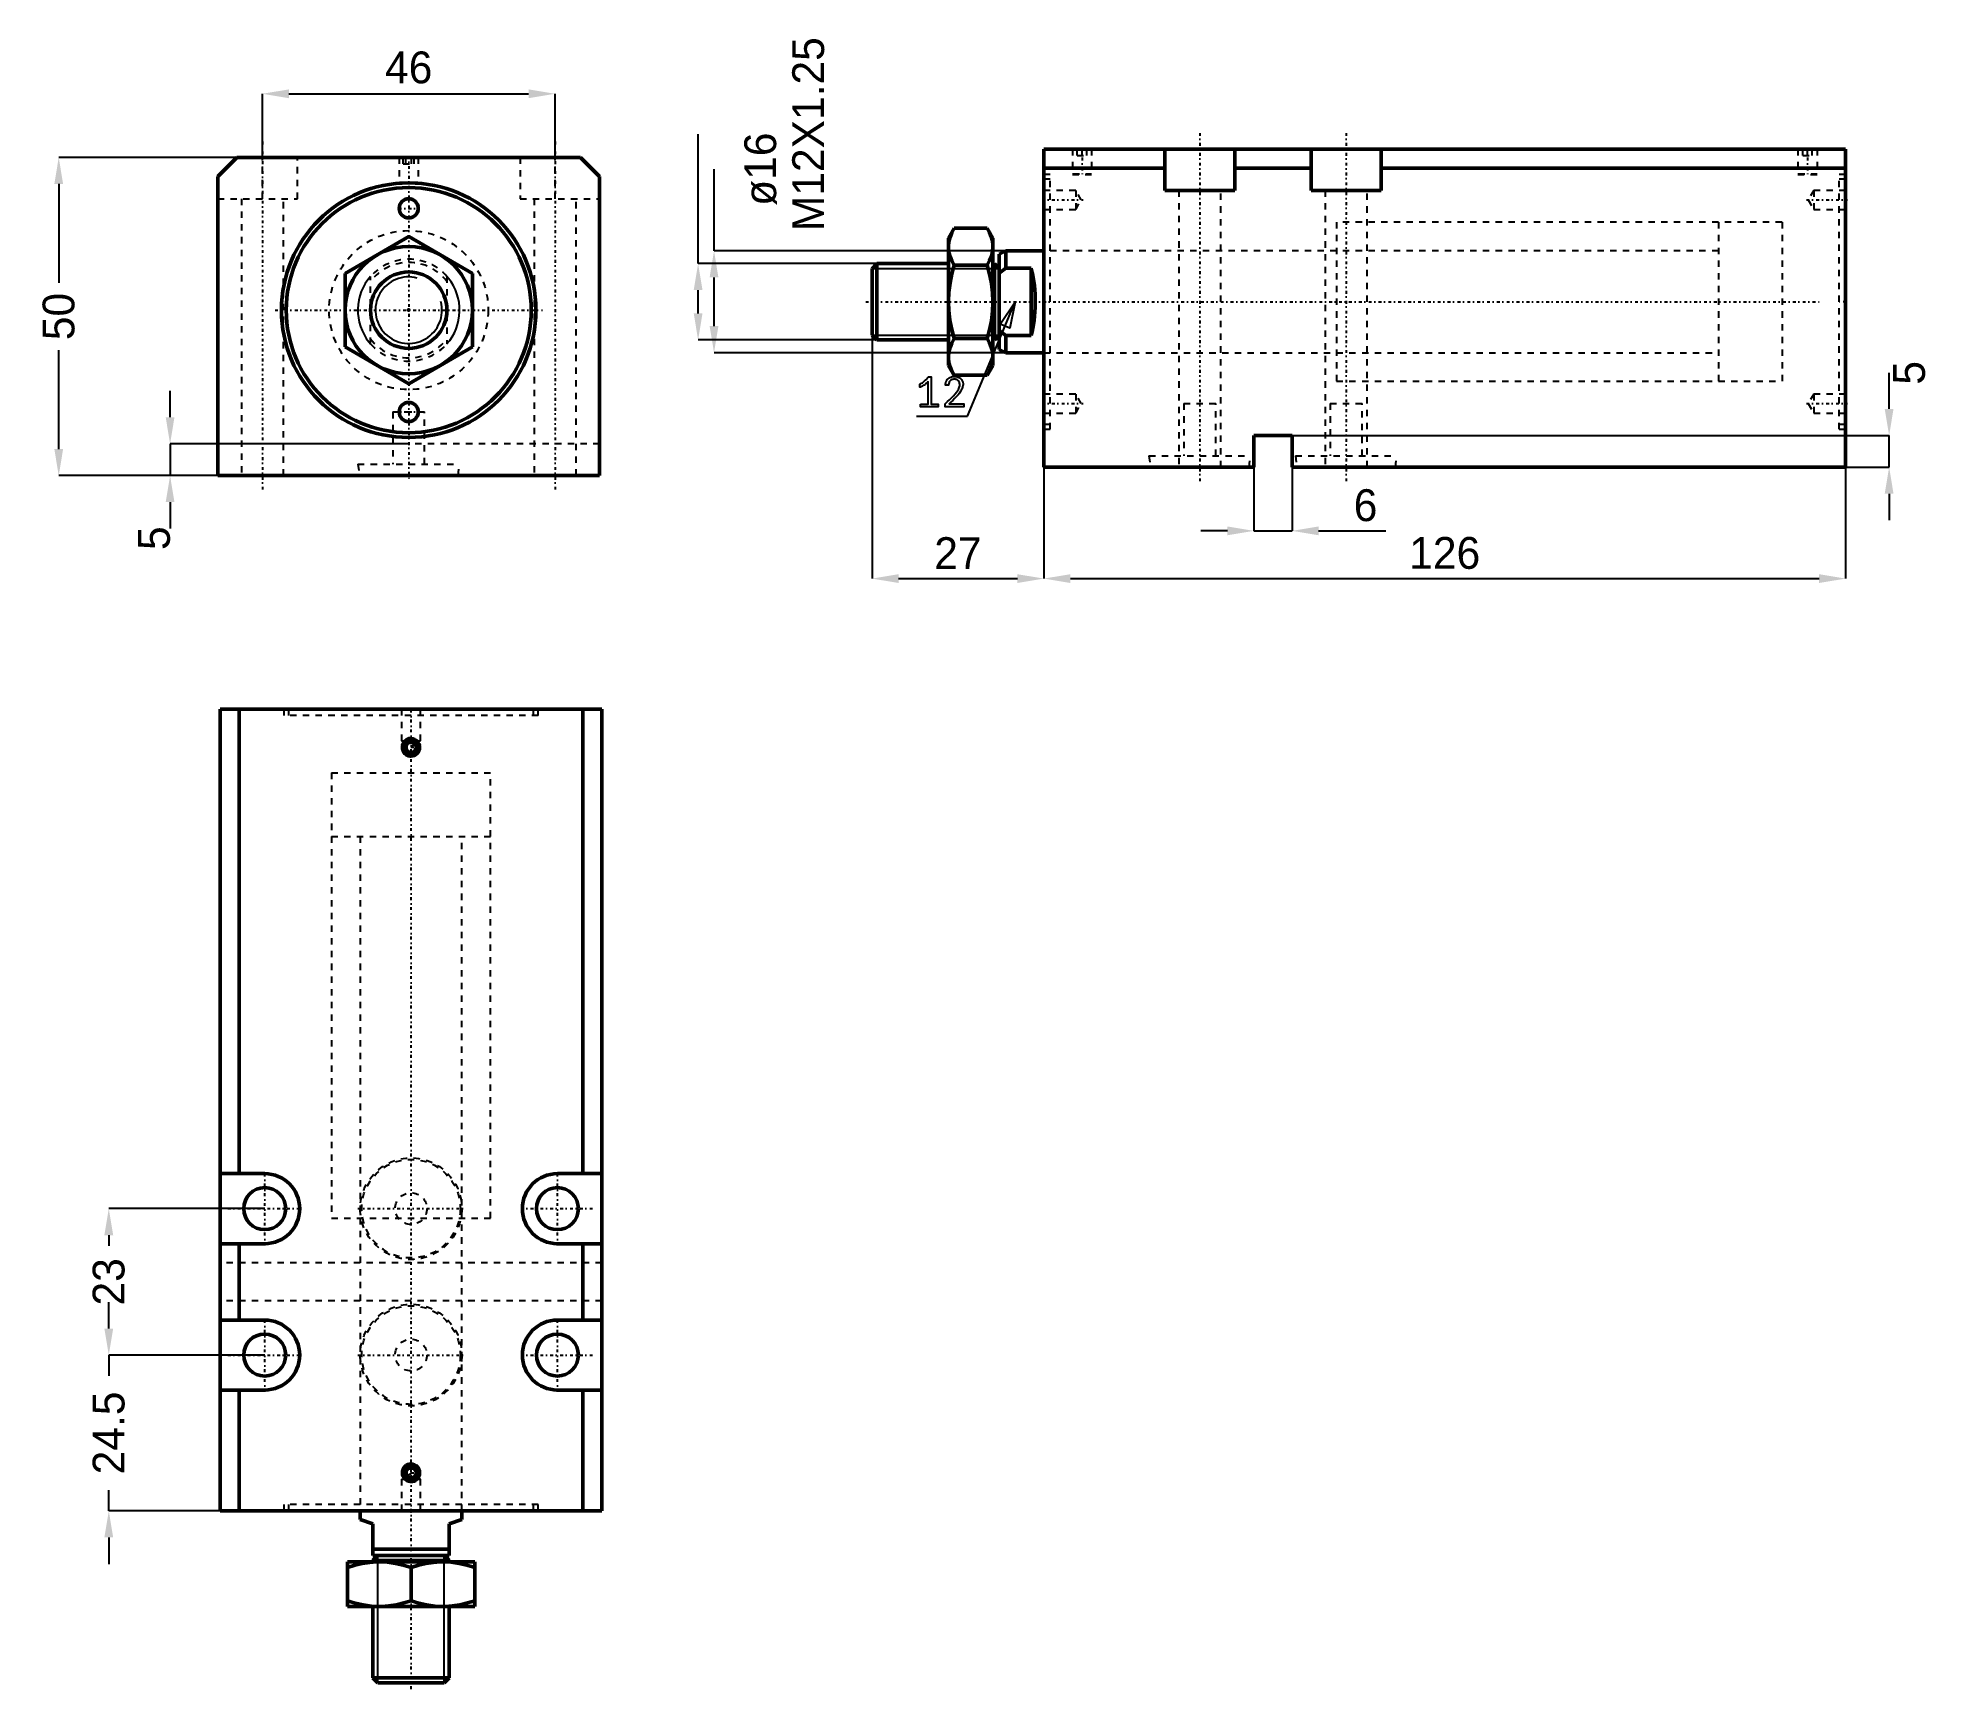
# Model space of a CAD drawing. Header units: millimetres. Extents: x -58 to 239, y -217 to 43.
import ezdxf

# ---------------------------------------------------------------- set-up
doc = ezdxf.new("R2010")
doc.units = ezdxf.units.MM
doc.linetypes.add('Center', pattern=[1.5, 0.45, -0.5, 0.05, -0.5])
doc.linetypes.add('Dashed', pattern=[2, 1, -1])
for name, color, linetype, lineweight in [('2d ConnectionPoints', 7, 'Continuous', 50), ('AM_0', 7, 'Continuous', 50), ('AM_5', 3, 'Continuous', 25), ('AM_7', 7, 'Center', 25), ('AM_9', 6, 'Dashed', 25)]:
    doc.layers.add(name, color=color, linetype=linetype, lineweight=lineweight)
doc.dimstyles.new('ISO-25', dxfattribs={"dimtxt": 2.5, "dimasz": 2.5, "dimexe": 1.25, "dimexo": 0.625, "dimtad": 1, "dimtxsty": 'Standard', "dimcen": 2.5, "dimadec": 0, "dimazin": 0, "dimtfac": 1, "dimtmove": 0, "dimatfit": 3, "dimfxl": 0, "dimarcsym": 0})

# ---------------------------------------------------------------- blocks, each defined once
blk = doc.blocks.new('1_JECX_MF_EXLA_25_60_0_rod__0_in_JECX_MF_160_EXLA_25_60_0__0')
at = {"layer": 'AM_0'}
for p, q in [((-10, 5.77), (0, 11.55)), ((0, 11.55), (10, 5.77)), ((-10, -5.77), (-10, 5.77)), ((10, 5.77), (10, -5.77)), ((0, -11.55), (-10, -5.77)), ((10, -5.77), (0, -11.55))]:
    blk.add_line(p, q, dxfattribs=at)
for radius in [10, 6]:
    blk.add_circle((0, 0), radius, dxfattribs=at)
at = {"layer": 'AM_5'}
blk.add_arc((0, 0), 5.23, 75, 15, dxfattribs=at)
at = {"layer": 'AM_9'}
for p, q in [((-6, -5.29), (-6, 5.29)), ((6, 5.29), (6, -5.29))]:
    blk.add_line(p, q, dxfattribs=at)
for points in [[(-6, 5.29), (-6.44, 4.75), (-6.83, 4.17), (-7.17, 3.56), (-7.45, 2.92), (-7.67, 2.26), (-7.84, 1.58), (-7.95, 0.89), (-8, 0.2), (-7.98, -0.5), (-7.91, -1.19), (-7.78, -1.88), (-7.58, -2.55), (-7.33, -3.2), (-7.02, -3.83), (-6.66, -4.43), (-6.25, -4.99), (-6, -5.29)], [(6, -5.29), (6.44, -4.75), (6.83, -4.17), (7.17, -3.56), (7.45, -2.92), (7.67, -2.26), (7.84, -1.58), (7.95, -0.89), (8, -0.2), (7.98, 0.5), (7.91, 1.19), (7.78, 1.88), (7.58, 2.55), (7.33, 3.2), (7.02, 3.83), (6.66, 4.43), (6.25, 4.99), (6, 5.29)]]:
    blk.add_lwpolyline(points, dxfattribs=at)
for radius, start, end in [(8, 41.4096, 138.5904), (7.5, 36.8699, 143.1301), (7.5, 216.8699, 323.1301), (8, 221.4096, 318.5904)]:
    blk.add_arc((0, 0), radius, start, end, dxfattribs=at)
blk = doc.blocks.new('2_JECX_MF_EXLA_25_60_0_body__0_in_JECX_MF_160_EXLA_25_60_0__0')
at = {"layer": 'AM_0'}
for p, q in [((-27, 24), (-30, 21)), ((27, 24), (-27, 24)), ((30, 21), (27, 24)), ((-30, 21), (-30, -26)), ((30, -26), (30, 21)), ((-30, -26), (30, -26))]:
    blk.add_line(p, q, dxfattribs=at)
for centre, radius in [((0, 0), 20), ((0, 0), 19.25), ((0, 16), 1.5), ((0, -16), 1.5)]:
    blk.add_circle(centre, radius, dxfattribs=at)
at = {"layer": 'AM_5', "linetype": 'Dashed'}
for p, q in [((-1.5, 24), (-1.5, 20)), ((1.5, 24), (1.5, 20))]:
    blk.add_line(p, q, dxfattribs=at)
at = {"layer": 'AM_7'}
for p, q in [((-23, 26.5), (-23, -28.5)), ((0, 24.2), (0, -26.5)), ((23, 26.5), (23, -28.5)), ((-1.58, 16), (1.57, 16)), ((-21, 0), (21, 0)), ((-1.58, -16), (1.57, -16))]:
    blk.add_line(p, q, dxfattribs=at)
at = {"layer": 'AM_9'}
for p, q in [((-23, 17.5), (-23, 24)), ((-17.5, 17.5), (-17.5, 24)), ((-1.5, 24), (-1.35, 23.85)), ((-1.2, 24), (-1.35, 23.85)), ((1.35, 23.85), (-1.35, 23.85)), ((-0.87, 23), (-0.87, 24)), ((-0.43, 23), (-0.43, 24)), ((0.43, 23), (0.43, 24)), ((0.87, 23), (0.87, 24)), ((1.35, 23.85), (1.2, 24)), ((1.35, 23.85), (1.5, 24)), ((17.5, 24), (17.5, 17.5)), ((23, 17.5), (23, 24)), ((-0.87, 23), (0.87, 23)), ((-1.4, 20.1), (-1.5, 20)), ((-1.5, 20), (1.5, 20)), ((-1.4, 20.1), (-1.4, 20)), ((-1.4, 20.1), (1.4, 20.1)), ((1.4, 20), (1.4, 20.1)), ((1.5, 20), (1.4, 20.1)), ((-30, 17.5), (-17.5, 17.5)), ((-26.3, 17.5), (-26.3, -26)), ((-19.7, -26), (-19.7, 17.5)), ((17.5, 17.5), (30, 17.5)), ((19.7, 17.5), (19.7, -26)), ((26.3, -26), (26.3, 17.5)), ((-2.5, -16), (2.5, -16)), ((-2.5, -16), (-2.5, -24.2)), ((2.5, -24.2), (2.5, -16)), ((30, -21), (-30, -21)), ((-7.98, -24.2), (7.98, -24.2)), ((-7.98, -24.2), (-7.75, -26)), ((7.75, -26), (7.98, -24.2))]:
    blk.add_line(p, q, dxfattribs=at)
blk.add_circle((0, 0), 12.5, dxfattribs=at)
blk = doc.blocks.new('*D3')
at = {"layer": 'AM_5', "color": 0, "lineweight": -2}
for p, q in [((-23, 24), (-23, 34)), ((-18.83, 34), (18.83, 34)), ((23, 24), (23, 34))]:
    blk.add_line(p, q, dxfattribs=at)
at = {"layer": 'AM_5', "color": 0}
for points in [[(-18.83, 34.69), (-18.83, 33.31), (-23, 34)], [(18.83, 33.31), (18.83, 34.69), (23, 34)]]:
    blk.add_solid(points, dxfattribs=at)
at = {"layer": 'Defpoints', "color": 0}
for p in [(23, 34), (-23, 24), (23, 24)]:
    blk.add_point(p, dxfattribs=at)
at = {"layer": 'AM_5', "color": 0, "insert": (0, 38.11), "char_height": 5, "attachment_point": 5}
blk.add_mtext('46', dxfattribs=at)
blk = doc.blocks.new('*D4')
at = {"layer": 'AM_5', "color": 0, "lineweight": -2}
for p, q in [((-27, 24), (-55, 24)), ((-55, 19.83), (-55, 4.31)), ((-55, -21.83), (-55, -6.31)), ((-30, -26), (-55, -26))]:
    blk.add_line(p, q, dxfattribs=at)
at = {"layer": 'AM_5', "color": 0}
for points in [[(-54.31, 19.83), (-55.69, 19.83), (-55, 24)], [(-55.69, -21.83), (-54.31, -21.83), (-55, -26)]]:
    blk.add_solid(points, dxfattribs=at)
at = {"layer": 'Defpoints', "color": 0}
for p in [(-27, 24), (-55, -26), (-30, -26)]:
    blk.add_point(p, dxfattribs=at)
at = {"layer": 'AM_5', "color": 0, "insert": (-55, -1), "char_height": 5, "attachment_point": 5, "rotation": 90}
blk.add_mtext('50', dxfattribs=at)
blk = doc.blocks.new('*D5')
at = {"layer": 'AM_5', "color": 0, "lineweight": -2}
for p, q in [((-37.5, -16.83), (-37.5, -12.67)), ((0, -21), (-37.5, -21)), ((-37.5, -21), (-37.5, -26)), ((-30, -26), (-37.5, -26)), ((-37.5, -30.17), (-37.5, -34.33))]:
    blk.add_line(p, q, dxfattribs=at)
at = {"layer": 'AM_5', "color": 0}
for points in [[(-38.19, -16.83), (-36.81, -16.83), (-37.5, -21)], [(-36.81, -30.17), (-38.19, -30.17), (-37.5, -26)]]:
    blk.add_solid(points, dxfattribs=at)
at = {"layer": 'Defpoints', "color": 0}
for p in [(0, -21), (-37.5, -26), (-30, -26)]:
    blk.add_point(p, dxfattribs=at)
at = {"layer": 'AM_5', "color": 0, "insert": (-40, -35.83), "char_height": 5, "attachment_point": 5, "rotation": 90}
blk.add_mtext('5', dxfattribs=at)
blk = doc.blocks.new('1_JECX_MF_EXLA_25_60_0_rod__0_in_JECX_MF_160_EXLA_25_60_0__4')
at = {"layer": 'AM_0'}
for p, q in [((-8, 0), (-8, -1.35)), ((8, -1.35), (8, 0)), ((-6, -2), (-8, -1.35)), ((-6, -7), (-6, -2)), ((8, -1.35), (6, -2)), ((6, -2), (6, -7)), ((10, -8), (-10, -8)), ((-10, -15), (-10, -8)), ((-6, -6), (6, -6)), ((-5.23, -7), (-6, -7.77)), ((-6, -7), (6, -7)), ((-6, -7.77), (6, -7.77)), ((-6, -7.77), (-6, -8)), ((0, -14.11), (0, -8.89)), ((6, -7.77), (5.23, -7)), ((6, -8), (6, -7.77)), ((10, -8), (10, -15)), ((10, -15), (-10, -15)), ((-6, -15), (-6, -26.23)), ((6, -26.23), (6, -15)), ((-6, -26.23), (-5.23, -27)), ((-6, -26.23), (6, -26.23)), ((5.23, -27), (6, -26.23)), ((-5.23, -27), (5.23, -27))]:
    blk.add_line(p, q, dxfattribs=at)
for points in [[(-5, -8), (-5.36, -8), (-6.52, -8.09), (-7.68, -8.27), (-8.85, -8.54), (-10, -8.89)], [(0, -8.89), (-1.22, -8.53), (-2.45, -8.25), (-3.72, -8.06), (-5, -8)], [(5, -8), (4.64, -8), (3.48, -8.09), (2.32, -8.27), (1.15, -8.54), (0, -8.89)], [(10, -8.89), (8.78, -8.53), (7.55, -8.25), (6.28, -8.06), (5, -8)], [(-10, -14.11), (-8.78, -14.47), (-7.55, -14.75), (-6.28, -14.94), (-5, -15)], [(-5, -15), (-4.64, -15), (-3.48, -14.91), (-2.32, -14.73), (-1.15, -14.46), (0, -14.11)], [(0, -14.11), (1.22, -14.47), (2.45, -14.75), (3.72, -14.94), (5, -15)], [(5, -15), (5.36, -15), (6.52, -14.91), (7.68, -14.73), (8.85, -14.46), (10, -14.11)]]:
    blk.add_lwpolyline(points, dxfattribs=at)
at = {"layer": 'AM_5'}
for p, q in [((-5.23, -27), (-5.23, -7)), ((5.23, -27), (5.23, -7))]:
    blk.add_line(p, q, dxfattribs=at)
at = {"layer": 'AM_7'}
blk.add_line((0, -28), (0, 126.29), dxfattribs=at)
at = {"layer": 'AM_9'}
for p, q in [((-12.5, 116), (12.5, 116)), ((-12.5, 116), (-12.5, 106)), ((12.5, 106), (12.5, 116)), ((-12.5, 106), (12.5, 106)), ((-8, 106), (-8, 0)), ((8, 0), (8, 106))]:
    blk.add_line(p, q, dxfattribs=at)
blk = doc.blocks.new('2_JECX_MF_EXLA_25_60_0_body__0_in_JECX_MF_160_EXLA_25_60_0__4')
at = {"layer": 'AM_0'}
for p, q in [((30, 126), (-30, 126)), ((-30, 126), (-30, 0)), ((-27, 126), (-27, 53)), ((27, 126), (27, 53)), ((30, 126), (30, 0)), ((-0.43, 120.75), (-0.87, 120)), ((-0.87, 120), (-0.43, 119.25)), ((0.43, 120.75), (-0.43, 120.75)), ((-0.43, 119.25), (0.43, 119.25)), ((0.87, 120), (0.43, 120.75)), ((0.43, 119.25), (0.87, 120)), ((-23, 53), (-30, 53)), ((30, 53), (23, 53)), ((-30, 42), (-23, 42)), ((-27, 42), (-27, 30)), ((23, 42), (30, 42)), ((27, 42), (27, 30)), ((-23, 30), (-30, 30)), ((30, 30), (23, 30)), ((-30, 19), (-23, 19)), ((-27, 19), (-27, 0)), ((23, 19), (30, 19)), ((27, 19), (27, 0)), ((-0.43, 6.75), (-0.87, 6)), ((-0.87, 6), (-0.43, 5.25)), ((0.43, 6.75), (-0.43, 6.75)), ((0.87, 6), (0.43, 6.75)), ((0.43, 5.25), (0.87, 6)), ((-0.43, 5.25), (0.43, 5.25)), ((30, 0), (-30, 0))]:
    blk.add_line(p, q, dxfattribs=at)
for centre, radius in [((0, 120), 1.35), ((0, 120), 1.2), ((-23, 47.5), 3.3), ((23, 47.5), 3.3), ((-23, 24.5), 3.3), ((23, 24.5), 3.3), ((0, 6), 1.35), ((0, 6), 1.2)]:
    blk.add_circle(centre, radius, dxfattribs=at)
for centre, start, end in [((-23, 47.5), 270, 90), ((23, 47.5), 90, 270), ((-23, 24.5), 270, 90), ((23, 24.5), 90, 270)]:
    blk.add_arc(centre, 5.5, start, end, dxfattribs=at)
at = {"layer": 'AM_5'}
for centre in [(0, 120), (0, 6)]:
    blk.add_arc(centre, 1.5, 75, 15, dxfattribs=at)
at = {"layer": 'AM_7'}
for p, q in [((-1.57, 120), (1.57, 120)), ((-23, 41.73), (-23, 53.27)), ((23, 41.73), (23, 53.27)), ((-28.78, 47.5), (-17.23, 47.5)), ((-8.38, 47.5), (8.38, 47.5)), ((17.23, 47.5), (28.77, 47.5)), ((-23, 18.73), (-23, 30.27)), ((23, 18.73), (23, 30.27)), ((-28.78, 24.5), (-17.23, 24.5)), ((-8.38, 24.5), (8.38, 24.5)), ((17.23, 24.5), (28.77, 24.5)), ((-1.57, 6), (1.57, 6))]:
    blk.add_line(p, q, dxfattribs=at)
at = {"layer": 'AM_9'}
for p, q in [((-20, 126), (-20, 125)), ((20, 125), (-20, 125)), ((-19.25, 126), (-19.25, 125)), ((-1.5, 126), (-1.5, 121)), ((1.5, 121), (1.5, 126)), ((19.25, 125), (19.25, 126)), ((20, 125), (20, 126)), ((-1.5, 121), (1.5, 121)), ((-1.5, 121), (0, 120.13)), ((0, 120.13), (1.5, 121)), ((-12.5, 116), (12.5, 116)), ((-12.5, 116), (-12.5, 46)), ((12.5, 46), (12.5, 116)), ((-12.5, 46), (12.5, 46)), ((-8, 46), (-8, 0)), ((8, 0), (8, 46)), ((30, 39), (-30, 39)), ((30, 33), (-30, 33)), ((0, 5.87), (-1.5, 5)), ((-1.5, 5), (-1.5, 0)), ((-1.5, 5), (1.5, 5)), ((1.5, 5), (0, 5.87)), ((1.5, 0), (1.5, 5)), ((20, 1), (-20, 1)), ((-20, 1), (-20, 0)), ((-19.25, 1), (-19.25, 0)), ((19.25, 0), (19.25, 1)), ((20, 0), (20, 1))]:
    blk.add_line(p, q, dxfattribs=at)
for centre, radius in [((0, 120), 1.4), ((0, 47.5), 7.98), ((0, 47.5), 7.75), ((0, 47.5), 2.5), ((0, 24.5), 7.98), ((0, 24.5), 7.75), ((0, 24.5), 2.5), ((0, 6), 1.4)]:
    blk.add_circle(centre, radius, dxfattribs=at)
blk = doc.blocks.new('*D11')
at = {"layer": 'AM_5', "color": 0, "lineweight": -2}
for p, q in [((-22.63, -141.18), (-47.13, -141.18)), ((-47.13, -145.35), (-47.13, -147.02)), ((-47.13, -160.02), (-47.13, -158.35)), ((-22.63, -164.18), (-47.13, -164.18))]:
    blk.add_line(p, q, dxfattribs=at)
at = {"layer": 'AM_5', "color": 0}
for points in [[(-47.83, -145.35), (-46.44, -145.35), (-47.13, -141.18)], [(-47.83, -160.02), (-46.44, -160.02), (-47.13, -164.18)]]:
    blk.add_solid(points, dxfattribs=at)
at = {"layer": 'Defpoints', "color": 0}
for p in [(-47.13, -141.18), (-22.63, -141.18), (-22.63, -164.18)]:
    blk.add_point(p, dxfattribs=at)
at = {"layer": 'AM_5', "color": 0, "insert": (-47.13, -152.68), "char_height": 5, "attachment_point": 5, "rotation": 90}
blk.add_mtext('23', dxfattribs=at)
blk = doc.blocks.new('*D12')
at = {"layer": 'AM_5', "color": 0, "lineweight": -2}
for p, q in [((-47.13, -160.02), (-47.13, -155.85)), ((-22.63, -164.18), (-47.13, -164.18)), ((-47.13, -164.18), (-47.13, -167.43)), ((-47.13, -188.68), (-47.13, -185.43)), ((-29.63, -188.68), (-47.13, -188.68)), ((-47.13, -192.85), (-47.13, -197.02))]:
    blk.add_line(p, q, dxfattribs=at)
at = {"layer": 'AM_5', "color": 0}
for points in [[(-47.83, -160.02), (-46.44, -160.02), (-47.13, -164.18)], [(-47.83, -192.85), (-46.44, -192.85), (-47.13, -188.68)]]:
    blk.add_solid(points, dxfattribs=at)
at = {"layer": 'Defpoints', "color": 0}
for p in [(-22.63, -164.18), (-47.13, -188.68), (-29.63, -188.68)]:
    blk.add_point(p, dxfattribs=at)
at = {"layer": 'AM_5', "color": 0, "insert": (-47.13, -176.43), "char_height": 5, "attachment_point": 5, "rotation": 90}
blk.add_mtext('24.5', dxfattribs=at)
blk = doc.blocks.new('1_JECX_MF_EXLA_25_60_0_rod__0_in_JECX_MF_160_EXLA_25_60_0__2')
at = {"layer": 'AM_0'}
for p, q in [((-14.11, 11.55), (-15, 10)), ((-15, 10), (-15, -10)), ((-14.11, 11.55), (-8.89, 11.55)), ((-8, 10), (-8.89, 11.55)), ((-8, 10), (-8, -10)), ((-26.23, 6), (-27, 5.23)), ((-15, 6), (-26.23, 6)), ((-26.23, 6), (-26.23, -6)), ((-7.77, 6), (-8, 6)), ((-7, 5.23), (-7.77, 6)), ((-7.77, 6), (-7.77, -6)), ((-6, 8), (-7, 7.5)), ((-7, 7.5), (-7, -7.5)), ((0, 8), (-6, 8)), ((-6, 8), (-6, 5.29)), ((-27, 5.23), (-27, -5.23)), ((-14.11, 5.77), (-8.89, 5.77)), ((-6, 5.29), (-7, 4.5)), ((-2, 5.29), (-6, 5.29)), ((-2, 5.29), (-2, -5.29)), ((-27, -5.23), (-26.23, -6)), ((-14.11, -5.77), (-8.89, -5.77)), ((-7.77, -6), (-7, -5.23)), ((-7, -4.5), (-6, -5.29)), ((-6, -5.29), (-2, -5.29)), ((-6, -5.29), (-6, -8)), ((-26.23, -6), (-15, -6)), ((-8, -6), (-7.77, -6)), ((-7, -7.5), (-6, -8)), ((-6, -8), (0, -8)), ((-15, -10), (-14.11, -11.55)), ((-14.11, -11.55), (-8.89, -11.55)), ((-8.89, -11.55), (-8, -10))]:
    blk.add_line(p, q, dxfattribs=at)
for points in [[(-14.11, 11.55), (-14.47, 10.84), (-14.75, 10.13), (-14.94, 9.4), (-15, 8.66)], [(-8, 8.66), (-8, 8.87), (-8.09, 9.54), (-8.27, 10.21), (-8.54, 10.88), (-8.89, 11.55)], [(-15, 8.66), (-15, 8.45), (-14.91, 7.78), (-14.73, 7.11), (-14.46, 6.44), (-14.11, 5.77)], [(-8.89, 5.77), (-8.53, 6.48), (-8.25, 7.19), (-8.06, 7.92), (-8, 8.66)], [(-14.11, 5.77), (-14.47, 4.39), (-14.75, 2.98), (-14.93, 1.53), (-15, 0.07), (-15, 0)], [(-8, 0), (-8.06, 1.45), (-8.24, 2.89), (-8.52, 4.34), (-8.89, 5.77)], [(-2, -5.29), (-1.86, -4.75), (-1.73, -4.17), (-1.62, -3.56), (-1.53, -2.92), (-1.46, -2.26), (-1.4, -1.58), (-1.37, -0.89), (-1.35, -0.2), (-1.36, 0.5), (-1.38, 1.19), (-1.42, 1.88), (-1.49, 2.55), (-1.57, 3.2), (-1.67, 3.83), (-1.78, 4.43), (-1.92, 4.99), (-2, 5.29)], [(-15, 0), (-14.94, -1.45), (-14.76, -2.89), (-14.48, -4.34), (-14.11, -5.77)], [(-8.89, -5.77), (-8.53, -4.39), (-8.25, -2.98), (-8.07, -1.53), (-8, -0.07), (-8, 0)], [(-14.11, -5.77), (-14.47, -6.48), (-14.75, -7.19), (-14.94, -7.92), (-15, -8.66)], [(-8, -8.66), (-8, -8.45), (-8.09, -7.78), (-8.27, -7.11), (-8.54, -6.44), (-8.89, -5.77)], [(-15, -8.66), (-15, -8.87), (-14.91, -9.54), (-14.73, -10.21), (-14.46, -10.88), (-14.11, -11.55)], [(-8.89, -11.55), (-8.53, -10.84), (-8.25, -10.13), (-8.06, -9.4), (-8, -8.66)]]:
    blk.add_lwpolyline(points, dxfattribs=at)
at = {"layer": 'AM_5'}
for p, q in [((-27, 5.23), (-7, 5.23)), ((-27, -5.23), (-7, -5.23))]:
    blk.add_line(p, q, dxfattribs=at)
at = {"layer": 'AM_7'}
blk.add_line((-28, 0), (122.15, 0), dxfattribs=at)
at = {"layer": 'AM_9'}
for p, q in [((116, 12.5), (106, 12.5)), ((106, 12.5), (106, -12.5)), ((116, 12.5), (116, -12.5)), ((106, 8), (0, 8)), ((0, -8), (106, -8)), ((106, -12.5), (116, -12.5))]:
    blk.add_line(p, q, dxfattribs=at)
blk = doc.blocks.new('2_JECX_MF_EXLA_25_60_0_body__0_in_JECX_MF_160_EXLA_25_60_0__2')
at = {"layer": 'AM_0'}
for p, q in [((126, 24), (0, 24)), ((0, -26), (0, 24)), ((19, 24), (19, 17.5)), ((30, 17.5), (30, 24)), ((42, 24), (42, 17.5)), ((53, 17.5), (53, 24)), ((126, -26), (126, 24)), ((19, 21), (0, 21)), ((42, 21), (30, 21)), ((126, 21), (53, 21)), ((19, 17.5), (30, 17.5)), ((42, 17.5), (53, 17.5)), ((33, -21), (33, -26)), ((39, -21), (33, -21)), ((39, -26), (39, -21)), ((33, -26), (0, -26)), ((126, -26), (39, -26))]:
    blk.add_line(p, q, dxfattribs=at)
at = {"layer": 'AM_5', "linetype": 'Dashed'}
for p, q in [((4.5, 24), (4.5, 20)), ((7.5, 24), (7.5, 20)), ((118.5, 24), (118.5, 20)), ((121.5, 24), (121.5, 20))]:
    blk.add_line(p, q, dxfattribs=at)
at = {"layer": 'AM_7'}
for p, q in [((6, 24.2), (6, 19.8)), ((24.5, 26.5), (24.5, -28.5)), ((47.5, 26.5), (47.5, -28.5)), ((120, 24.2), (120, 19.8)), ((-0.29, 16), (6.16, 16)), ((119.84, 16), (126.29, 16)), ((126.05, 0), (124.95, 0)), ((-0.29, -16), (6.16, -16)), ((119.84, -16), (126.29, -16))]:
    blk.add_line(p, q, dxfattribs=at)
at = {"layer": 'AM_9'}
for p, q in [((4.5, 24), (4.65, 23.85)), ((4.8, 24), (4.65, 23.85)), ((7.35, 23.85), (4.65, 23.85)), ((5.25, 23), (5.25, 24)), ((6, 23), (6, 24)), ((6.75, 23), (6.75, 24)), ((7.35, 23.85), (7.2, 24)), ((7.35, 23.85), (7.5, 24)), ((118.5, 24), (118.65, 23.85)), ((118.8, 24), (118.65, 23.85)), ((121.35, 23.85), (118.65, 23.85)), ((119.25, 23), (119.25, 24)), ((120, 23), (120, 24)), ((120.75, 23), (120.75, 24)), ((121.35, 23.85), (121.2, 24)), ((121.35, 23.85), (121.5, 24)), ((5.25, 23), (6.75, 23)), ((119.25, 23), (120.75, 23)), ((1, 20), (0, 20)), ((1, 19.25), (0, 19.25)), ((1, -20), (1, 20)), ((4.6, 20.1), (4.5, 20)), ((4.5, 20), (7.5, 20)), ((4.6, 20.1), (4.6, 20)), ((4.6, 20.1), (7.4, 20.1)), ((7.4, 20), (7.4, 20.1)), ((7.5, 20), (7.4, 20.1)), ((118.6, 20.1), (118.5, 20)), ((118.5, 20), (121.5, 20)), ((118.6, 20.1), (118.6, 20)), ((118.6, 20.1), (121.4, 20.1)), ((121.4, 20), (121.4, 20.1)), ((121.5, 20), (121.4, 20.1)), ((125, -20), (125, 20)), ((126, 20), (125, 20)), ((126, 19.25), (125, 19.25)), ((5, 17.5), (0, 17.5)), ((5.87, 16), (5, 17.5)), ((5, 17.5), (5, 14.5)), ((5, 14.5), (5.87, 16)), ((21.2, 17.5), (21.2, -26)), ((27.8, -26), (27.8, 17.5)), ((44.2, 17.5), (44.2, -26)), ((50.8, -26), (50.8, 17.5)), ((121, 17.5), (120.13, 16)), ((120.13, 16), (121, 14.5)), ((126, 17.5), (121, 17.5)), ((121, 17.5), (121, 14.5)), ((0, 14.5), (5, 14.5)), ((116, 12.5), (46, 12.5)), ((46, 12.5), (46, -12.5)), ((116, 12.5), (116, -12.5)), ((121, 14.5), (126, 14.5)), ((46, 8), (0, 8)), ((0, -8), (46, -8)), ((5, -14.5), (0, -14.5)), ((5.87, -16), (5, -14.5)), ((5, -14.5), (5, -17.5)), ((46, -12.5), (116, -12.5)), ((121, -14.5), (120.13, -16)), ((126, -14.5), (121, -14.5)), ((121, -14.5), (121, -17.5)), ((0, -17.5), (5, -17.5)), ((5, -17.5), (5.87, -16)), ((22, -16), (27, -16)), ((22, -16), (22, -24.2)), ((27, -24.2), (27, -16)), ((45, -16), (50, -16)), ((45, -16), (45, -24.2)), ((50, -24.2), (50, -16)), ((120.13, -16), (121, -17.5)), ((121, -17.5), (126, -17.5)), ((0, -19.25), (1, -19.25)), ((0, -20), (1, -20)), ((125, -19.25), (126, -19.25)), ((125, -20), (126, -20)), ((16.52, -24.2), (32.48, -24.2)), ((16.52, -24.2), (16.75, -26)), ((32.25, -26), (32.48, -24.2)), ((39.52, -24.2), (55.48, -24.2)), ((39.52, -24.2), (39.75, -26)), ((55.25, -26), (55.48, -24.2))]:
    blk.add_line(p, q, dxfattribs=at)
blk = doc.blocks.new('*D22')
at = {"layer": 'AM_5', "color": 0, "lineweight": -2}
for p, q in [((99.81, -24.68), (99.81, -42.18)), ((225.81, -24.68), (225.81, -42.18)), ((103.98, -42.18), (221.65, -42.18))]:
    blk.add_line(p, q, dxfattribs=at)
at = {"layer": 'AM_5', "color": 0}
for points in [[(103.98, -41.49), (103.98, -42.87), (99.81, -42.18)], [(221.65, -41.49), (221.65, -42.87), (225.81, -42.18)]]:
    blk.add_solid(points, dxfattribs=at)
at = {"layer": 'Defpoints', "color": 0}
for p in [(99.81, -24.68), (225.81, -24.68), (225.81, -42.18)]:
    blk.add_point(p, dxfattribs=at)
at = {"layer": 'AM_5', "color": 0, "insert": (162.81, -38.18), "char_height": 5, "attachment_point": 5}
blk.add_mtext('126', dxfattribs=at)
blk = doc.blocks.new('*D23')
at = {"layer": 'AM_5', "color": 0, "lineweight": -2}
for p, q in [((72.81, 1.32), (72.81, -42.18)), ((99.81, -24.68), (99.81, -42.18)), ((76.98, -42.18), (95.65, -42.18))]:
    blk.add_line(p, q, dxfattribs=at)
at = {"layer": 'AM_5', "color": 0}
for points in [[(76.98, -41.49), (76.98, -42.87), (72.81, -42.18)], [(95.65, -41.49), (95.65, -42.87), (99.81, -42.18)]]:
    blk.add_solid(points, dxfattribs=at)
at = {"layer": 'Defpoints', "color": 0}
for p in [(72.81, 1.32), (99.81, -24.68), (99.81, -42.18)]:
    blk.add_point(p, dxfattribs=at)
at = {"layer": 'AM_5', "color": 0, "insert": (86.31, -38.18), "char_height": 5, "attachment_point": 5}
blk.add_mtext('27', dxfattribs=at)
blk = doc.blocks.new('*D24')
at = {"layer": 'AM_5', "color": 0, "lineweight": -2}
for p, q in [((47.98, 9.32), (47.98, 22.15)), ((93.81, 9.32), (47.98, 9.32)), ((47.98, -2.51), (47.98, 5.15)), ((93.81, -6.68), (47.98, -6.68))]:
    blk.add_line(p, q, dxfattribs=at)
at = {"layer": 'AM_5', "color": 0}
for points in [[(47.29, 5.15), (48.67, 5.15), (47.98, 9.32)], [(47.29, -2.51), (48.67, -2.51), (47.98, -6.68)]]:
    blk.add_solid(points, dxfattribs=at)
at = {"layer": 'Defpoints', "color": 0}
for p in [(47.98, 9.32), (93.81, 9.32), (93.81, -6.68)]:
    blk.add_point(p, dxfattribs=at)
at = {"layer": 'AM_5', "color": 0, "insert": (55.31, 22.15), "char_height": 5, "attachment_point": 5, "rotation": 90}
blk.add_mtext('ø16', dxfattribs=at)
blk = doc.blocks.new('*D25')
at = {"layer": 'AM_5', "color": 0, "lineweight": -2}
for p, q in [((45.48, 7.32), (45.48, 27.65)), ((73.58, 7.32), (45.48, 7.32)), ((45.48, -0.51), (45.48, 3.15)), ((73.81, -4.68), (45.48, -4.68))]:
    blk.add_line(p, q, dxfattribs=at)
at = {"layer": 'AM_5', "color": 0}
for points in [[(44.79, 3.15), (46.17, 3.15), (45.48, 7.32)], [(44.79, -0.51), (46.17, -0.51), (45.48, -4.68)]]:
    blk.add_solid(points, dxfattribs=at)
at = {"layer": 'Defpoints', "color": 0}
for p in [(45.48, 7.32), (73.58, 7.32), (73.81, -4.68)]:
    blk.add_point(p, dxfattribs=at)
at = {"layer": 'AM_5', "color": 0, "insert": (62.81, 27.65), "char_height": 5, "attachment_point": 5, "rotation": 90}
blk.add_mtext('M12X1.25', dxfattribs=at)
blk = doc.blocks.new('*D26')
at = {"layer": 'AM_5', "color": 0, "lineweight": -2}
for p, q in [((132.81, -19.68), (132.81, -34.68)), ((138.81, -24.68), (138.81, -34.68)), ((128.65, -34.68), (124.48, -34.68)), ((132.81, -34.68), (138.81, -34.68)), ((142.98, -34.68), (153.54, -34.68))]:
    blk.add_line(p, q, dxfattribs=at)
at = {"layer": 'AM_5', "color": 0}
for points in [[(128.65, -33.99), (128.65, -35.37), (132.81, -34.68)], [(142.98, -33.99), (142.98, -35.37), (138.81, -34.68)]]:
    blk.add_solid(points, dxfattribs=at)
at = {"layer": 'Defpoints', "color": 0}
for p in [(132.81, -19.68), (138.81, -24.68), (138.81, -34.68)]:
    blk.add_point(p, dxfattribs=at)
at = {"layer": 'AM_5', "color": 0, "insert": (150.37, -30.68), "char_height": 5, "attachment_point": 5}
blk.add_mtext('6', dxfattribs=at)
blk = doc.blocks.new('*D27')
at = {"layer": 'AM_5', "color": 0, "lineweight": -2}
for p, q in [((232.65, -15.51), (232.65, -9.85)), ((132.81, -19.68), (232.65, -19.68)), ((232.65, -24.68), (232.65, -19.68)), ((138.81, -24.68), (232.65, -24.68)), ((232.65, -28.85), (232.65, -33.01))]:
    blk.add_line(p, q, dxfattribs=at)
at = {"layer": 'AM_5', "color": 0}
for points in [[(231.95, -15.51), (233.34, -15.51), (232.65, -19.68)], [(231.95, -28.85), (233.34, -28.85), (232.65, -24.68)]]:
    blk.add_solid(points, dxfattribs=at)
at = {"layer": 'Defpoints', "color": 0}
for p in [(132.81, -19.68), (138.81, -24.68), (232.65, -24.68)]:
    blk.add_point(p, dxfattribs=at)
at = {"layer": 'AM_5', "color": 0, "insert": (235.81, -9.85), "char_height": 5, "attachment_point": 5, "rotation": 90}
blk.add_mtext('5', dxfattribs=at)

msp = doc.modelspace()

# ---------------------------------------------------------------- linework, layer by layer
at = {"layer": '2d ConnectionPoints'}
for p in [(0, 0), (99.814, 1.319), (0.367, -188.684)]:
    msp.add_point(p, dxfattribs=at)
at = {"layer": 'AM_5'}
for p, q in [((87.814, -16.681), (95.314, 1.319)), ((79.814, -16.681), (87.814, -16.681))]:
    msp.add_line(p, q, dxfattribs=at)
for points in [[(95.314, 1.319), (94.48, -2.847), (92.942, -2.206), (95.314, 1.319)], [(80.421, -14.765), (81.617, -14.765), (81.617, -11.248), (81.617, -11.248), (81.553, -11.313), (81.444, -11.414), (81.444, -11.414), (81.321, -11.519), (81.231, -11.593), (81.231, -11.593), (81.137, -11.665), (80.995, -11.768), (80.995, -11.768), (80.852, -11.864), (80.756, -11.924), (80.756, -11.924), (80.663, -11.978), (80.533, -12.044), (80.533, -12.044), (80.415, -12.091), (80.343, -12.113), (80.343, -11.619), (80.343, -11.619), (80.432, -11.576), (80.572, -11.496), (80.572, -11.496), (80.72, -11.396), (80.823, -11.318), (80.823, -11.318), (80.926, -11.234), (81.077, -11.105), (81.077, -11.105), (81.221, -10.97), (81.315, -10.878), (81.315, -10.878), (81.404, -10.786), (81.522, -10.658), (81.522, -10.658), (81.624, -10.541), (81.682, -10.468), (82.098, -10.468), (82.098, -14.765), (83.184, -14.765), (83.184, -15.181), (80.421, -15.181), (80.421, -14.765)], [(84.46, -14.57), (84.46, -14.57), (84.674, -14.374), (84.979, -14.088), (84.979, -14.088), (85.265, -13.811), (85.445, -13.632), (85.445, -13.632), (85.617, -13.451), (85.864, -13.167), (85.864, -13.167), (86.097, -12.867), (86.245, -12.659), (86.245, -12.659), (86.374, -12.451), (86.515, -12.155), (86.515, -12.155), (86.591, -11.877), (86.605, -11.703), (86.605, -11.703), (86.601, -11.605), (86.578, -11.467), (86.578, -11.467), (86.535, -11.338), (86.495, -11.258), (86.495, -11.258), (86.447, -11.183), (86.364, -11.085), (86.364, -11.085), (86.265, -11.002), (86.191, -10.956), (86.191, -10.956), (86.112, -10.917), (85.986, -10.875), (85.986, -10.875), (85.851, -10.853), (85.757, -10.848), (85.757, -10.848), (85.653, -10.853), (85.505, -10.876), (85.505, -10.876), (85.368, -10.919), (85.283, -10.959), (85.283, -10.959), (85.203, -11.007), (85.097, -11.094), (85.097, -11.094), (85.008, -11.199), (84.958, -11.279), (84.958, -11.279), (84.915, -11.366), (84.87, -11.508), (84.87, -11.508), (84.845, -11.663), (84.841, -11.775), (84.353, -11.775), (84.353, -11.775), (84.361, -11.608), (84.4, -11.376), (84.4, -11.376), (84.474, -11.165), (84.542, -11.037), (84.542, -11.037), (84.622, -10.919), (84.763, -10.765), (84.763, -10.765), (84.927, -10.638), (85.05, -10.569), (85.05, -10.569), (85.181, -10.511), (85.387, -10.449), (85.387, -10.449), (85.605, -10.416), (85.757, -10.41), (85.757, -10.41), (85.899, -10.415), (86.106, -10.447), (86.106, -10.447), (86.303, -10.505), (86.43, -10.559), (86.43, -10.559), (86.55, -10.624), (86.71, -10.743), (86.71, -10.743), (86.849, -10.888), (86.929, -10.998), (86.929, -10.998), (86.996, -11.118), (87.069, -11.313), (87.069, -11.313), (87.108, -11.527), (87.116, -11.68), (87.116, -11.68), (87.104, -11.854), (87.046, -12.12), (87.046, -12.12), (86.939, -12.394), (86.839, -12.581), (86.839, -12.581), (86.725, -12.766), (86.54, -13.035), (86.54, -13.035), (86.338, -13.292), (86.194, -13.456), (86.194, -13.456), (86.039, -13.624), (85.779, -13.895), (85.779, -13.895), (85.486, -14.19), (85.273, -14.401), (84.928, -14.739), (87.255, -14.742), (87.255, -15.181), (84.288, -15.181), (84.288, -14.726), (84.46, -14.57)]]:
    msp.add_lwpolyline(points, dxfattribs=at)

# ---------------------------------------------------------------- block references
for name, p in [('2_JECX_MF_EXLA_25_60_0_body__0_in_JECX_MF_160_EXLA_25_60_0__2', (99.814, 1.319)), ('2_JECX_MF_EXLA_25_60_0_body__0_in_JECX_MF_160_EXLA_25_60_0__0', (0, 0)), ('1_JECX_MF_EXLA_25_60_0_rod__0_in_JECX_MF_160_EXLA_25_60_0__2', (99.814, 1.319)), ('1_JECX_MF_EXLA_25_60_0_rod__0_in_JECX_MF_160_EXLA_25_60_0__0', (0, 0)), ('1_JECX_MF_EXLA_25_60_0_rod__0_in_JECX_MF_160_EXLA_25_60_0__4', (0.367, -188.684)), ('2_JECX_MF_EXLA_25_60_0_body__0_in_JECX_MF_160_EXLA_25_60_0__4', (0.367, -188.684))]:
    msp.add_blockref(name, p)

# ---------------------------------------------------------------- dimensions: what is measured, and where the dimension line sits
for base, p1, p2, text, picture, middle in [((45.48, 7.319), (73.814, -4.681), (73.581, 7.319), 'M12X1.25', '*D25', (62.814, 27.653)), ((47.98, 9.319), (93.814, -6.681), (93.814, 9.319), 'ø16', '*D24', (55.314, 22.153)), ((-55, -26), (-27, 24), (-30, -26), '50', '*D4', (-55, -1)), ((232.647, -24.681), (132.814, -19.681), (138.814, -24.681), '5', '*D27', (235.814, -9.847)), ((-37.5, -26), (0, -21), (-30, -26), '5', '*D5', (-40, -35.833)), ((-47.133, -141.184), (-22.633, -164.184), (-22.633, -141.184), '23', '*D11', (-47.133, -152.684)), ((-47.133, -188.684), (-22.633, -164.184), (-29.633, -188.684), '24.5', '*D12', (-47.133, -176.434))]:
    dim = msp.add_linear_dim(base=base, p1=p1, p2=p2, angle=90, text=text, dimstyle='ISO-25', override={"dimtxt": 5, "dimasz": 4.166667, "dimexe": 0, "dimexo": 0, "dimgap": 1.5}, dxfattribs=at)
    dim.commit()
    dim.dimension.update_dxf_attribs({"geometry": picture, "text_midpoint": middle, "dimtype": 160, "text_rotation": 90})
for base, p1, p2, text, picture, middle in [((23, 34), (-23, 24), (23, 24), '46', '*D3', (0, 34)), ((99.814, -42.181), (72.814, 1.319), (99.814, -24.681), '27', '*D23', (86.314, -42.181)), ((138.814, -34.681), (132.814, -19.681), (138.814, -24.681), '6', '*D26', (150.369, -34.681)), ((225.814, -42.181), (99.814, -24.681), (225.814, -24.681), '126', '*D22', (162.814, -42.181))]:
    dim = msp.add_linear_dim(base=base, p1=p1, p2=p2, text=text, dimstyle='ISO-25', override={"dimtxt": 5, "dimasz": 4.166667, "dimexe": 0, "dimexo": 0, "dimgap": 1.5}, dxfattribs=at)
    dim.commit()
    dim.dimension.update_dxf_attribs({"geometry": picture, "text_midpoint": middle, "dimtype": 160})

doc.saveas('drawing.dxf')
